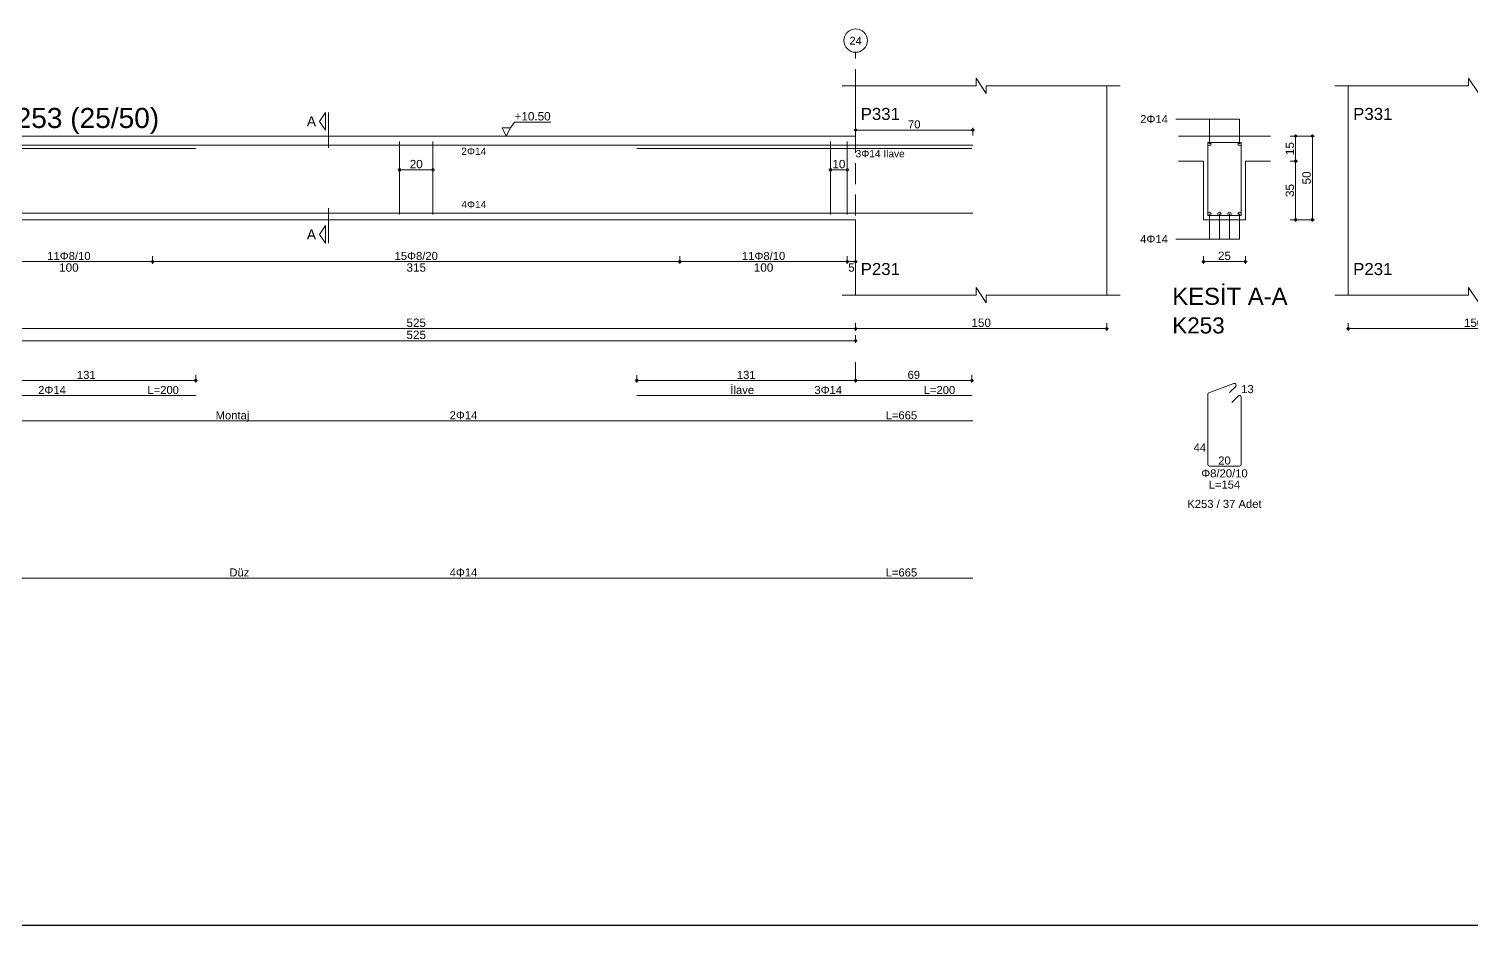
# Model space of a CAD drawing. Header units: millimetres. Extents: x 2232 to 85269, y -3593 to 5869.
# Drawn here: x 45468 to 46760, y -3593 to -2791 of the extents above; entities that cross this region are included whole.
import ezdxf

# ---------------------------------------------------------------- set-up
doc = ezdxf.new("R2010")
doc.units = ezdxf.units.MM
for name, pattern in [('DASHDOT2', [12.7, 6.35, -3.175, 0, -3.175]), ('DASHED4', [18.75, 12.5, -6.25]), ('HIDDEN2', [18.75, 12.5, -6.25])]:
    doc.linetypes.add(name, pattern=pattern)
doc.layers.add('aks', color=251, linetype='DASHDOT2', lineweight=35)
for name, color, linetype in [('Donatı Topl. Uzun. Yazısı', 7, 'Continuous'), ('Donatı Uz. Yazısı', 7, 'Continuous'), ('Donatı Yazısı', 7, 'Continuous'), ('Donatı Çizgisi', 7, 'Continuous'), ('Kiriş', 7, 'Continuous'), ('Standart', 7, 'Continuous'), ('Ölçülendirme', 7, 'Continuous')]:
    doc.layers.add(name, color=color, linetype=linetype)
doc.styles.add('arial_1_18', font='arial.ttf', dxfattribs={"height": 0.2})

# ---------------------------------------------------------------- blocks, each defined once
blk = doc.blocks.new('IDE792Entity7487')
at = {"layer": 'aks', "color": 30, "linetype": 'DASHED4', "lineweight": 5}
for points in [[(25497.22, 2016.8), (25497.22, 2151.8)], [(25497.22, 1955.8), (25497.22, 1966.8)]]:
    blk.add_lwpolyline(points, dxfattribs=at)
at = {"layer": 'aks', "color": 1, "linetype": 'Continuous', "lineweight": 5}
blk.add_circle((25497.22, 2158.8), 7, dxfattribs=at)
at = {"layer": 'Donatı Çizgisi', "color": 5, "linetype": 'Continuous', "lineweight": 5}
for points in [[(24902.22, 2096.4), (25567.22, 2096.4)], [(24902.72, 2094.4), (25102.97, 2094.4)], [(25224.72, 2055), (25224.72, 2098.6)], [(25244.72, 2055), (25244.72, 2098.6)], [(25366.47, 2094.4), (25566.72, 2094.4)], [(25482.22, 2055), (25482.22, 2098.6)], [(25492.22, 2055), (25492.22, 2098.6)], [(25707.56, 2054.3), (25707.56, 2097.9)], [(25707.56, 2097.9), (25727.56, 2097.9)], [(25727.56, 2054.3), (25727.56, 2097.9)], [(24902.22, 2055.8), (25567.22, 2055.8)], [(25707.56, 2054.3), (25727.56, 2054.3)], [(25707.56, 1905.72), (25707.56, 1947.59)], [(25708.23, 1948.54), (25723.24, 1954.01)], [(25720.66, 1948.69), (25724.31, 1952.33)], [(24902.72, 1946.8), (25102.97, 1946.8)], [(25366.47, 1946.8), (25566.72, 1946.8)], [(25722.04, 1942.78), (25725.82, 1946.56)], [(25727.56, 1905.72), (25727.56, 1945.84)], [(24902.22, 1931.7), (25567.22, 1931.7)], [(25708.58, 1904.7), (25726.54, 1904.7)], [(24902.22, 1837.85), (25567.22, 1837.85)]]:
    blk.add_lwpolyline(points, dxfattribs=at)
for centre in [(25708.56, 2096.9), (25726.56, 2096.9), (25708.56, 2055.3), (25714.56, 2055.3), (25720.56, 2055.3), (25726.56, 2055.3)]:
    blk.add_circle(centre, 1, dxfattribs=at)
for centre, start, end in [((25708.58, 1947.59), 110, 180), ((25723.58, 1953.05), 315, 110), ((25726.54, 1945.84), 0, 135), ((25708.58, 1905.72), 180, 270), ((25726.54, 1905.72), 270, 0)]:
    blk.add_arc(centre, 1.02, start, end, dxfattribs=at)
at = {"layer": 'Kiriş', "color": 1, "linetype": 'Continuous', "lineweight": 5}
for points in [[(25489.22, 2131.8), (25569.22, 2131.8)], [(25497.22, 2101.8), (25497.22, 2131.8)], [(25569.22, 2131.8), (25569.22, 2136.3)], [(25575.22, 2127.3), (25569.22, 2136.3)], [(25575.22, 2131.8), (25655.22, 2131.8)], [(25575.22, 2127.3), (25575.22, 2131.8)], [(25647.22, 2006.8), (25647.22, 2131.8)], [(24972.22, 2101.8), (25497.22, 2101.8)], [(25690.06, 2101.8), (25745.06, 2101.8)], [(25690.06, 2086.8), (25705.06, 2086.8)], [(25705.06, 2051.8), (25705.06, 2086.8)], [(25730.06, 2086.8), (25745.06, 2086.8)], [(25730.06, 2051.8), (25730.06, 2086.8)], [(24972.22, 2051.8), (25497.22, 2051.8)], [(25497.22, 2006.8), (25497.22, 2051.8)], [(25705.06, 2051.8), (25730.06, 2051.8)], [(25575.22, 2002.3), (25569.22, 2011.3)], [(25569.22, 2006.8), (25569.22, 2011.3)], [(25489.22, 2006.8), (25569.22, 2006.8)], [(25575.22, 2006.8), (25655.22, 2006.8)], [(25575.22, 2002.3), (25575.22, 2006.8)]]:
    blk.add_lwpolyline(points, dxfattribs=at)
at = {"layer": 'Ölçülendirme', "color": 1, "linetype": 'Continuous', "lineweight": 5}
for points in [[(25176.97, 2110.55), (25180.47, 2115.8)], [(25180.47, 2105.3), (25180.47, 2115.8)], [(25182.22, 2094.8), (25182.22, 2115.8)], [(25688.56, 2111.9), (25726.56, 2111.9)], [(25708.56, 2096.9), (25708.56, 2111.9)], [(25726.56, 2096.9), (25726.56, 2111.9)], [(25180.47, 2105.3), (25176.97, 2110.55)], [(25288.47, 2101.8), (25285.97, 2106.8)], [(25285.97, 2106.8), (25290.97, 2106.8)], [(25290.97, 2106.8), (25288.47, 2101.8)], [(25290.97, 2106.8), (25293.47, 2110.13)], [(25293.47, 2110.13), (25315.03, 2110.13)], [(25496.22, 2105.4), (25568.22, 2105.4)], [(25497.22, 2102.15), (25497.22, 2106.65)], [(25567.22, 2102.15), (25567.22, 2106.65)], [(25760.06, 2050.8), (25760.06, 2102.8)], [(25770.06, 2050.8), (25770.06, 2102.8)], [(25288.47, 2101.8), (25288.47, 2101.8)], [(25756.81, 2101.8), (25771.31, 2101.8)], [(25756.81, 2086.8), (25761.31, 2086.8)], [(25224.72, 2081.6), (25244.72, 2081.6)], [(25482.22, 2081.6), (25492.22, 2081.6)], [(25182.22, 2037.8), (25182.22, 2058.8)], [(25708.56, 2040.3), (25708.56, 2055.3)], [(25714.56, 2040.3), (25714.56, 2055.3)], [(25720.56, 2040.3), (25720.56, 2055.3)], [(25726.56, 2040.3), (25726.56, 2055.3)], [(25756.81, 2051.8), (25771.31, 2051.8)], [(25176.97, 2043.05), (25180.47, 2048.3)], [(25180.47, 2037.8), (25176.97, 2043.05)], [(25180.47, 2037.8), (25180.47, 2048.3)], [(25688.56, 2040.3), (25726.56, 2040.3)], [(24971.22, 2026.8), (25498.22, 2026.8)], [(25077.22, 2025.55), (25077.22, 2030.05)], [(25392.22, 2025.55), (25392.22, 2030.05)], [(25492.22, 2025.55), (25492.22, 2030.05)], [(25497.22, 2025.55), (25497.22, 2030.05)], [(25704.06, 2026.8), (25731.06, 2026.8)], [(25705.06, 2025.55), (25705.06, 2030.05)], [(25730.06, 2025.55), (25730.06, 2030.05)], [(24821.22, 1986.8), (25648.22, 1986.8)], [(25497.22, 1985.55), (25497.22, 1990.05)], [(25497.22, 1978.35), (25497.22, 1982.85)], [(25647.22, 1985.55), (25647.22, 1990.05)], [(24971.22, 1979.6), (25498.22, 1979.6)], [(25102.97, 1954.55), (25102.97, 1959.05)], [(25366.47, 1954.55), (25366.47, 1959.05)], [(25497.22, 1954.55), (25497.22, 1959.05)], [(25497.22, 1954.55), (25497.22, 1959.05)], [(25566.72, 1954.55), (25566.72, 1959.05)], [(24971.22, 1955.8), (25103.97, 1955.8)], [(25365.47, 1955.8), (25498.22, 1955.8)], [(25496.22, 1955.8), (25567.72, 1955.8)]]:
    blk.add_lwpolyline(points, dxfattribs=at)
for centre in [(25497.22, 2105.4), (25567.22, 2105.4), (25760.06, 2101.8), (25770.06, 2101.8), (25760.06, 2086.8), (25224.72, 2081.6), (25244.72, 2081.6), (25482.22, 2081.6), (25492.22, 2081.6), (25760.06, 2051.8), (25770.06, 2051.8), (25077.22, 2026.8), (25077.22, 2026.8), (25392.22, 2026.8), (25392.22, 2026.8), (25492.22, 2026.8), (25492.22, 2026.8), (25497.22, 2026.8), (25705.06, 2026.8), (25730.06, 2026.8), (25497.22, 1986.8), (25497.22, 1986.8), (25647.22, 1986.8), (25497.22, 1979.6), (25102.97, 1955.8), (25366.47, 1955.8), (25497.22, 1955.8), (25497.22, 1955.8), (25566.72, 1955.8)]:
    blk.add_circle(centre, 0.75, dxfattribs=at)
at = {"layer": 'aks', "color": 1, "linetype": 'Continuous', "lineweight": 5, "style": 'arial_1_18'}
blk.add_text('24', height=4.725, dxfattribs=at).set_placement((25493.55, 2156.36))
at = {"layer": 'Donatı Topl. Uzun. Yazısı', "color": 1, "linetype": 'Continuous', "lineweight": 5, "style": 'arial_1_18'}
for s, p in [('L=200', (25074.13, 1947.76)), ('L=200', (25537.88, 1947.76)), ('L=665', (25515.14, 1932.66)), ('L=154', (25708.14, 1891.26)), ('L=665', (25515.14, 1838.81))]:
    blk.add_text(s, height=4.8, dxfattribs=at).set_placement(p)
at = {"layer": 'Donatı Uz. Yazısı', "color": 1, "linetype": 'Continuous', "lineweight": 5, "style": 'arial_1_18'}
for s, p in [('13', (25727.56, 1948.3)), ('44', (25699.14, 1913.42)), ('20', (25713.83, 1905.66))]:
    blk.add_text(s, height=4.8, dxfattribs=at).set_placement(p)
at = {"layer": 'Donatı Yazısı', "color": 5, "linetype": 'Continuous', "lineweight": 5, "style": 'arial_1_18'}
for s, height, p in [('2Φ14', 4.8, (25667.22, 2109.5)), ('3Φ14 İlave', 4.32, (25497.22, 2089.12)), ('4Φ14', 4.8, (25667.22, 2037.9)), ('2Φ14', 4.8, (25008.86, 1947.76)), ('3Φ14', 4.8, (25472.61, 1947.76)), ('2Φ14', 4.8, (25254.67, 1932.66)), ('Φ8/20/10', 4.8, (25703.7, 1897.98)), ('K253 / 37 Adet', 4.8, (25695.37, 1879.74)), ('4Φ14', 4.8, (25254.67, 1838.81))]:
    blk.add_text(s, height=height, dxfattribs=at).set_placement(p)
for s, p in [('2Φ14', (25261.68, 2090.52)), ('4Φ14', (25261.68, 2058.76))]:
    blk.add_text(s, height=4.32, rotation=360, dxfattribs=at).set_placement(p)
at = {"layer": 'Donatı Yazısı', "color": 1, "linetype": 'Continuous', "lineweight": 5, "style": 'arial_1_18'}
for s, p in [('İlave', (25422.39, 1947.76)), ('Montaj', (25114.85, 1932.66)), ('Düz', (25123.05, 1838.81))]:
    blk.add_text(s, height=4.8, dxfattribs=at).set_placement(p)
at = {"layer": 'Kiriş', "color": 1, "linetype": 'Continuous', "lineweight": 5, "style": 'arial_1_18'}
for s, height, p in [('K253 (25/50)', 12, (24984.22, 2106.6)), ('P331', 7.2, (25500.22, 2111.4)), ('P231', 7.2, (25500.22, 2018.8)), ('KESİT A-A', 10.2, (25686.36, 2001)), ('K253', 9.6, (25686.36, 1983.92))]:
    blk.add_text(s, height=height, dxfattribs=at).set_placement(p)
at = {"layer": 'Ölçülendirme', "color": 1, "linetype": 'Continuous', "lineweight": 5, "style": 'arial_1_18'}
for s, height, p in [('A', 5.95, (25169.33, 2107.57)), ('+10.50', 5, (25293.47, 2111.13)), ('70', 4.8, (25528.49, 2106.4)), ('A', 5.95, (25169.33, 2040.07)), ('100', 5, (25021.4, 2020.8)), ('315', 5, (25228.9, 2020.8)), ('100', 5, (25436.4, 2020.8)), ('5', 5, (25492.78, 2020.8)), ('25', 5, (25713.67, 2027.76)), ('525', 5, (25228.9, 1987.8)), ('150', 5, (25566.4, 1987.8)), ('525', 5, (25228.9, 1980.6))]:
    blk.add_text(s, height=height, dxfattribs=at).set_placement(p)
for s, rotation, p in [('15', 90, (25759.1, 2090.42)), ('20', 360, (25230.84, 2082.56)), ('10', 360, (25483.34, 2082.56)), ('50', 90, (25769.1, 2072.92)), ('35', 90, (25759.1, 2065.42))]:
    blk.add_text(s, height=5, rotation=rotation, dxfattribs=at).set_placement(p)
at = {"layer": 'Ölçülendirme', "color": 5, "linetype": 'Continuous', "lineweight": 5, "style": 'arial_1_18'}
for s, p in [('11Φ8/10', (25014.3, 2027.8)), ('15Φ8/20', (25221.8, 2027.8)), ('11Φ8/10', (25429.3, 2027.8)), ('131', (25032.01, 1956.8)), ('131', (25426.26, 1956.8)), ('69', (25528.24, 1956.8))]:
    blk.add_text(s, height=4.8, dxfattribs=at).set_placement(p)
blk = doc.blocks.new('IDE792Entity7488')
at = {"layer": 'aks', "color": 30, "linetype": 'DASHED4', "lineweight": 5}
for points in [[(25941.43, 2016.8), (25941.43, 2151.8)], [(26361.43, 2016.8), (26361.43, 2151.8)], [(25941.43, 1955.8), (25941.43, 1966.8)], [(26361.43, 1955.8), (26361.43, 1966.8)]]:
    blk.add_lwpolyline(points, dxfattribs=at)
at = {"layer": 'aks', "color": 1, "linetype": 'Continuous', "lineweight": 5}
for centre in [(25941.43, 2158.8), (26361.43, 2158.8)]:
    blk.add_circle(centre, 7, dxfattribs=at)
at = {"layer": 'Donatı Çizgisi', "color": 5, "linetype": 'Continuous', "lineweight": 5}
for points in [[(25871.43, 2096.4), (26431.43, 2096.4)], [(25871.43, 2094.4), (26046.43, 2094.4)], [(25946.43, 2055), (25946.43, 2098.6)], [(25956.43, 2055), (25956.43, 2098.6)], [(26120.8, 2055), (26120.8, 2098.6)], [(26139.55, 2055), (26139.55, 2098.6)], [(26158.3, 2055), (26158.3, 2098.6)], [(26177.05, 2055), (26177.05, 2098.6)], [(26207.36, 2055), (26207.36, 2098.6)], [(26227.36, 2055), (26227.36, 2098.6)], [(26256.43, 2094.4), (26431.43, 2094.4)], [(26346.43, 2055), (26346.43, 2098.6)], [(26356.43, 2055), (26356.43, 2098.6)], [(26571.76, 2054.3), (26571.76, 2097.9)], [(26571.76, 2097.9), (26591.76, 2097.9)], [(26591.76, 2054.3), (26591.76, 2097.9)], [(25871.43, 2055.8), (26431.43, 2055.8)], [(26571.76, 2054.3), (26591.76, 2054.3)], [(26571.76, 1905.72), (26571.76, 1947.59)], [(26572.43, 1948.54), (26587.44, 1954.01)], [(26584.87, 1948.69), (26588.51, 1952.33)], [(25871.43, 1946.8), (26046.43, 1946.8)], [(26256.43, 1946.8), (26431.43, 1946.8)], [(26586.25, 1942.78), (26590.02, 1946.56)], [(26591.76, 1905.72), (26591.76, 1945.84)], [(25871.43, 1931.7), (26431.43, 1931.7)], [(26572.78, 1904.7), (26590.74, 1904.7)], [(25871.43, 1837.85), (26431.43, 1837.85)]]:
    blk.add_lwpolyline(points, dxfattribs=at)
for centre in [(26572.76, 2096.9), (26590.76, 2096.9), (26572.76, 2055.3), (26581.76, 2055.3), (26590.76, 2055.3)]:
    blk.add_circle(centre, 1, dxfattribs=at)
for centre, start, end in [((26572.78, 1947.59), 110, 180), ((26587.79, 1953.05), 315, 110), ((26590.74, 1945.84), 0, 135), ((26572.78, 1905.72), 180, 270), ((26590.74, 1905.72), 270, 0)]:
    blk.add_arc(centre, 1.02, start, end, dxfattribs=at)
at = {"layer": 'Kiriş', "color": 1, "linetype": 'Continuous', "lineweight": 5}
for points in [[(25783.43, 2131.8), (25863.43, 2131.8)], [(25791.43, 2006.8), (25791.43, 2131.8)], [(25863.43, 2131.8), (25863.43, 2136.3)], [(25869.43, 2127.3), (25863.43, 2136.3)], [(25869.43, 2127.3), (25869.43, 2131.8)], [(25869.43, 2131.8), (25949.43, 2131.8)], [(25941.43, 2101.8), (25941.43, 2131.8)], [(26353.43, 2131.8), (26433.43, 2131.8)], [(26361.43, 2101.8), (26361.43, 2131.8)], [(26433.43, 2131.8), (26433.43, 2136.3)], [(26439.43, 2127.3), (26433.43, 2136.3)], [(26439.43, 2131.8), (26519.43, 2131.8)], [(26439.43, 2127.3), (26439.43, 2131.8)], [(26511.43, 2006.8), (26511.43, 2131.8)], [(25941.43, 2101.8), (26361.43, 2101.8)], [(26554.26, 2101.8), (26594.26, 2101.8)], [(26594.26, 2051.8), (26594.26, 2101.8)], [(26554.26, 2086.8), (26569.26, 2086.8)], [(26569.26, 2051.8), (26569.26, 2086.8)], [(25941.43, 2051.8), (26361.43, 2051.8)], [(25941.43, 2006.8), (25941.43, 2051.8)], [(26361.43, 2006.8), (26361.43, 2051.8)], [(26569.26, 2051.8), (26594.26, 2051.8)], [(25869.43, 2002.3), (25863.43, 2011.3)], [(25863.43, 2006.8), (25863.43, 2011.3)], [(26439.43, 2002.3), (26433.43, 2011.3)], [(26433.43, 2006.8), (26433.43, 2011.3)], [(25783.43, 2006.8), (25863.43, 2006.8)], [(25869.43, 2006.8), (25949.43, 2006.8)], [(25869.43, 2002.3), (25869.43, 2006.8)], [(26353.43, 2006.8), (26433.43, 2006.8)], [(26439.43, 2006.8), (26519.43, 2006.8)], [(26439.43, 2002.3), (26439.43, 2006.8)]]:
    blk.add_lwpolyline(points, dxfattribs=at)
at = {"layer": 'Ölçülendirme', "color": 1, "linetype": 'Continuous', "lineweight": 5}
for points in [[(26119.8, 2122.6), (26178.05, 2122.6)], [(26120.8, 2119.35), (26120.8, 2123.85)], [(26177.05, 2119.35), (26177.05, 2123.85)], [(26104.18, 2110.55), (26107.68, 2115.8)], [(26107.68, 2105.3), (26107.68, 2115.8)], [(26109.43, 2094.8), (26109.43, 2115.8)], [(26552.76, 2111.9), (26590.76, 2111.9)], [(26572.76, 2096.9), (26572.76, 2111.9)], [(26590.76, 2096.9), (26590.76, 2111.9)], [(25870.43, 2105.4), (25942.43, 2105.4)], [(25871.43, 2102.15), (25871.43, 2106.65)], [(25941.43, 2102.15), (25941.43, 2106.65)], [(26107.68, 2105.3), (26104.18, 2110.55)], [(26194.68, 2101.8), (26192.18, 2106.8)], [(26192.18, 2106.8), (26197.18, 2106.8)], [(26197.18, 2106.8), (26194.68, 2101.8)], [(26197.18, 2106.8), (26199.68, 2110.13)], [(26199.68, 2110.13), (26221.24, 2110.13)], [(26360.43, 2105.4), (26432.43, 2105.4)], [(26361.43, 2102.15), (26361.43, 2106.65)], [(26431.43, 2102.15), (26431.43, 2106.65)], [(26609.26, 2050.8), (26609.26, 2102.8)], [(26619.26, 2050.8), (26619.26, 2102.8)], [(26194.68, 2101.8), (26194.68, 2101.8)], [(26606.01, 2101.8), (26620.51, 2101.8)], [(26606.01, 2086.8), (26610.51, 2086.8)], [(25946.43, 2081.6), (25956.43, 2081.6)], [(26207.36, 2081.6), (26227.36, 2081.6)], [(26346.43, 2081.6), (26356.43, 2081.6)], [(26109.43, 2037.8), (26109.43, 2058.8)], [(26572.76, 2040.3), (26572.76, 2055.3)], [(26581.76, 2040.3), (26581.76, 2055.3)], [(26590.76, 2040.3), (26590.76, 2055.3)], [(26606.01, 2051.8), (26620.51, 2051.8)], [(26104.18, 2043.05), (26107.68, 2048.3)], [(26107.68, 2037.8), (26104.18, 2043.05)], [(26107.68, 2037.8), (26107.68, 2048.3)], [(26552.76, 2040.3), (26590.76, 2040.3)], [(25940.43, 2026.8), (26362.43, 2026.8)], [(25941.43, 2025.55), (25941.43, 2030.05)], [(25946.43, 2025.55), (25946.43, 2030.05)], [(26046.43, 2025.55), (26046.43, 2030.05)], [(26256.43, 2025.55), (26256.43, 2030.05)], [(26356.43, 2025.55), (26356.43, 2030.05)], [(26361.43, 2025.55), (26361.43, 2030.05)], [(26568.26, 2026.8), (26595.26, 2026.8)], [(26569.26, 2025.55), (26569.26, 2030.05)], [(26594.26, 2025.55), (26594.26, 2030.05)], [(25790.43, 1986.8), (26512.43, 1986.8)], [(25791.43, 1985.55), (25791.43, 1990.05)], [(25941.43, 1985.55), (25941.43, 1990.05)], [(25941.43, 1978.35), (25941.43, 1982.85)], [(26361.43, 1985.55), (26361.43, 1990.05)], [(26361.43, 1978.35), (26361.43, 1982.85)], [(26511.43, 1985.55), (26511.43, 1990.05)], [(25940.43, 1979.6), (26362.43, 1979.6)], [(25871.43, 1954.55), (25871.43, 1959.05)], [(25941.43, 1954.55), (25941.43, 1959.05)], [(25941.43, 1954.55), (25941.43, 1959.05)], [(26046.43, 1954.55), (26046.43, 1959.05)], [(26256.43, 1954.55), (26256.43, 1959.05)], [(26361.43, 1954.55), (26361.43, 1959.05)], [(26361.43, 1954.55), (26361.43, 1959.05)], [(26431.43, 1954.55), (26431.43, 1959.05)], [(25870.43, 1955.8), (25942.43, 1955.8)], [(25940.43, 1955.8), (26047.43, 1955.8)], [(26255.43, 1955.8), (26362.43, 1955.8)], [(26360.43, 1955.8), (26432.43, 1955.8)]]:
    blk.add_lwpolyline(points, dxfattribs=at)
at = {"layer": 'Ölçülendirme', "color": 1, "linetype": 'HIDDEN2', "lineweight": 5}
for points in [[(26111.43, 2101.8), (26186.43, 2101.8)], [(26111.43, 2086.8), (26136.43, 2086.8)], [(26136.43, 2051.8), (26136.43, 2086.8)], [(26161.43, 2051.8), (26161.43, 2086.8)], [(26161.43, 2086.8), (26186.43, 2086.8)], [(26136.43, 2051.8), (26161.43, 2051.8)]]:
    blk.add_lwpolyline(points, dxfattribs=at)
at = {"layer": 'Ölçülendirme', "color": 1, "linetype": 'Continuous', "lineweight": 5}
for centre in [(26120.8, 2122.6), (26177.05, 2122.6), (25871.43, 2105.4), (25941.43, 2105.4), (26361.43, 2105.4), (26431.43, 2105.4), (26609.26, 2101.8), (26619.26, 2101.8), (26609.26, 2086.8), (25946.43, 2081.6), (25956.43, 2081.6), (26207.36, 2081.6), (26227.36, 2081.6), (26346.43, 2081.6), (26356.43, 2081.6), (26609.26, 2051.8), (26619.26, 2051.8), (25941.43, 2026.8), (25946.43, 2026.8), (25946.43, 2026.8), (26046.43, 2026.8), (26046.43, 2026.8), (26256.43, 2026.8), (26256.43, 2026.8), (26356.43, 2026.8), (26356.43, 2026.8), (26361.43, 2026.8), (26569.26, 2026.8), (26594.26, 2026.8), (25791.43, 1986.8), (25941.43, 1986.8), (25941.43, 1986.8), (26361.43, 1986.8), (26361.43, 1986.8), (26511.43, 1986.8), (25941.43, 1979.6), (26361.43, 1979.6), (25871.43, 1955.8), (25941.43, 1955.8), (25941.43, 1955.8), (26046.43, 1955.8), (26256.43, 1955.8), (26361.43, 1955.8), (26361.43, 1955.8), (26431.43, 1955.8)]:
    blk.add_circle(centre, 0.75, dxfattribs=at)
at = {"layer": 'aks', "color": 1, "linetype": 'Continuous', "lineweight": 5, "style": 'arial_1_18'}
for s, p in [('22', (25937.76, 2156.36)), ('14', (26357.76, 2156.36))]:
    blk.add_text(s, height=4.725, dxfattribs=at).set_placement(p)
at = {"layer": 'Donatı Topl. Uzun. Yazısı', "color": 1, "linetype": 'Continuous', "lineweight": 5, "style": 'arial_1_18'}
for s, p in [('L=175', (26018.84, 1947.76)), ('L=175', (26403.84, 1947.76)), ('L=560', (26384.59, 1932.66)), ('L=154', (26572.34, 1891.26)), ('L=560', (26384.59, 1838.81))]:
    blk.add_text(s, height=4.8, dxfattribs=at).set_placement(p)
at = {"layer": 'Donatı Uz. Yazısı', "color": 1, "linetype": 'Continuous', "lineweight": 5, "style": 'arial_1_18'}
for s, p in [('13', (26591.76, 1948.3)), ('44', (26563.34, 1913.42)), ('20', (26578.03, 1905.66))]:
    blk.add_text(s, height=4.8, dxfattribs=at).set_placement(p)
at = {"layer": 'Donatı Yazısı', "color": 5, "linetype": 'Continuous', "lineweight": 5, "style": 'arial_1_18'}
for s, height, p in [('2Φ14', 4.8, (26531.43, 2109.5)), ('1Φ14 İlave', 4.32, (25912.12, 2089.12)), ('1Φ14 İlave', 4.32, (26361.43, 2089.12)), ('3Φ14', 4.8, (26531.43, 2037.9)), ('1Φ14', 4.8, (25964.18, 1947.76)), ('1Φ14', 4.8, (26349.18, 1947.76)), ('2Φ14', 4.8, (26168.23, 1932.66)), ('Φ8/20/10', 4.8, (26567.9, 1897.98)), ('K254 / 35 Adet', 4.8, (26559.58, 1879.74)), ('3Φ14', 4.8, (26168.23, 1838.81))]:
    blk.add_text(s, height=height, dxfattribs=at).set_placement(p)
for s, p in [('2Φ14', (26244.32, 2090.52)), ('3Φ14', (26244.32, 2058.76))]:
    blk.add_text(s, height=4.32, rotation=360, dxfattribs=at).set_placement(p)
at = {"layer": 'Donatı Yazısı', "color": 1, "linetype": 'Continuous', "lineweight": 5, "style": 'arial_1_18'}
for s, p in [('İlave', (25918.51, 1947.76)), ('İlave', (26303.51, 1947.76)), ('Montaj', (26047.3, 1932.66)), ('Düz', (26055.51, 1838.81))]:
    blk.add_text(s, height=4.8, dxfattribs=at).set_placement(p)
at = {"layer": 'Kiriş', "color": 1, "linetype": 'Continuous', "lineweight": 5, "style": 'arial_1_18'}
for s, height, p in [('P331', 7.2, (25794.43, 2111.4)), ('K254 (25/50)', 12, (25953.43, 2106.6)), ('P332', 7.2, (26364.43, 2111.4)), ('P231', 7.2, (25794.43, 2018.8)), ('P232', 7.2, (26364.43, 2018.8)), ('KESİT A-A', 10.2, (26550.56, 2001)), ('K254', 9.6, (26550.56, 1983.92))]:
    blk.add_text(s, height=height, dxfattribs=at).set_placement(p)
at = {"layer": 'Ölçülendirme', "color": 5, "linetype": 'Continuous', "lineweight": 5, "style": 'arial_1_18'}
for s, p in [('4Φ8-ilave.', (26133.58, 2123.6)), ('11Φ8/10', (25983.5, 2027.8)), ('9Φ8/20', (26140.36, 2027.8)), ('11Φ8/10', (26293.5, 2027.8)), ('70', (25902.7, 1956.8)), ('105', (25988.33, 1956.8)), ('105', (26303.33, 1956.8)), ('70', (26392.7, 1956.8))]:
    blk.add_text(s, height=4.8, dxfattribs=at).set_placement(p)
at = {"layer": 'Ölçülendirme', "color": 1, "linetype": 'Continuous', "lineweight": 5, "style": 'arial_1_18'}
for s, height, p in [('70', 4.8, (25902.7, 2106.4)), ('A', 5.95, (26096.54, 2107.57)), ('+10.50', 5, (26199.68, 2111.13)), ('70', 4.8, (26392.7, 2106.4)), ('A', 5.95, (26096.54, 2040.07)), ('5', 5, (25941.98, 2020.8)), ('100', 5, (25990.6, 2020.8)), ('210', 5, (26145.6, 2020.8)), ('100', 5, (26300.6, 2020.8)), ('5', 5, (26356.98, 2020.8)), ('25', 5, (26577.88, 2027.76)), ('150', 5, (25860.6, 1987.8)), ('420', 5, (26145.6, 1987.8)), ('150', 5, (26430.6, 1987.8)), ('420', 5, (26145.6, 1980.6))]:
    blk.add_text(s, height=height, dxfattribs=at).set_placement(p)
for s, rotation, p in [('15', 90, (26608.3, 2090.42)), ('10', 360, (25947.54, 2082.56)), ('20', 360, (26213.48, 2082.56)), ('10', 360, (26347.54, 2082.56)), ('50', 90, (26618.3, 2072.92)), ('35', 90, (26608.3, 2065.42))]:
    blk.add_text(s, height=5, rotation=rotation, dxfattribs=at).set_placement(p)

msp = doc.modelspace()

# ---------------------------------------------------------------- linework, layer by layer
msp.add_line((3332.4, -3593.4), (85269.2, -3593.4))

# ---------------------------------------------------------------- block references
at = {"layer": 'Standart', "xscale": 1.5, "yscale": 1.5, "zscale": 1.5}
for name in ['IDE792Entity7487', 'IDE792Entity7488']:
    msp.add_blockref(name, (7962.7, -6039.3), dxfattribs=at)

doc.saveas('drawing.dxf')
